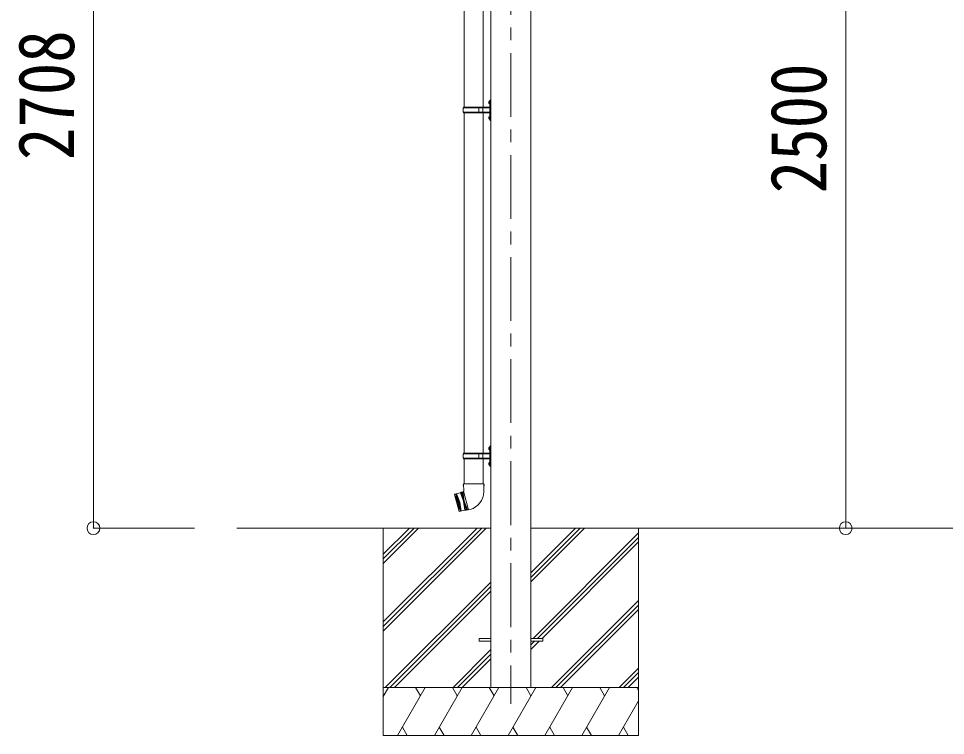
# Model space of a CAD drawing. Units: millimetres at full size, sheet at 1:40. Extents: x -11243 to 11243, y -7760 to 7760.
# Drawn here: x 807 to 3712, y -5367 to -3119 of the extents above; entities that cross this region are included whole.
import ezdxf
from ezdxf.enums import TextEntityAlignment as Align

# ---------------------------------------------------------------- set-up
doc = ezdxf.new("R2010")
doc.units = ezdxf.units.MM
doc.header["$LTSCALE"] = 40
doc.header["$PDMODE"] = 32
doc.header["$PDSIZE"] = 40
doc.linetypes.add('CHAIN1', pattern=[8, 5, -1, 1, -1])
doc.layers.add('0-3_ELV2', color=7, linetype='Continuous', lineweight=9)
doc.layers.add('0-6_OTH_LINE', color=6, linetype='Continuous', lineweight=9)
doc.styles.add('ＭＳ ゴシック', font='')
doc.styles.get('ＭＳ ゴシック').set_extended_font_data('MS Gothic')

msp = doc.modelspace()

# ---------------------------------------------------------------- linework, layer by layer
at = {"layer": '0-3_ELV2', "color": 5, "linetype": 'CHAIN1'}
msp.add_line((2350.21, -1946.82), (2350.21, -5267.26), dxfattribs=at)
at = {"layer": '0-3_ELV2', "color": 4}
for p, q in [((2287.71, -2217.75), (2287.71, -5216.65)), ((2412.71, -2217.75), (2412.71, -5216.65)), ((2250.21, -5062.15), (2287.71, -5062.15)), ((2250.21, -5062.15), (2250.21, -5071.15)), ((2250.21, -5071.15), (2287.71, -5071.15)), ((2412.71, -5062.15), (2450.21, -5062.15)), ((2412.71, -5071.15), (2450.21, -5071.15)), ((2450.21, -5062.15), (2450.21, -5071.15))]:
    msp.add_line(p, q, dxfattribs=at)
at = {"layer": '0-3_ELV2'}
for p, q in [((2203.86, -2434.65), (2203.86, -3396.64)), ((2263.56, -2434.65), (2263.56, -3396.64)), ((2200.71, -3398.65), (2201.71, -3396.65)), ((2200.71, -3412.65), (2200.71, -3398.65)), ((2249.21, -3398.65), (2200.71, -3398.65)), ((2283.21, -3396.65), (2201.71, -3396.65)), ((2249.21, -3414.65), (2249.21, -3396.65)), ((2249.96, -3396.65), (2251.96, -3398.65)), ((2283.21, -3398.65), (2251.96, -3398.65)), ((2262.34, -3398.65), (2260.34, -3396.65)), ((2262.34, -3412.65), (2262.34, -3398.65)), ((2281.41, -3379.5), (2283.46, -3380.5)), ((2282.68, -3377.5), (2283.31, -3377.5)), ((2282.68, -3377.5), (2282.68, -3385.8)), ((2282.68, -3385.8), (2283.31, -3385.8)), ((2283.31, -3377.5), (2283.71, -3377.9)), ((2283.46, -3380.5), (2284.07, -3381.65)), ((2285.71, -3373.15), (2283.71, -3375.15)), ((2283.71, -3375.15), (2283.71, -3436.15)), ((2285.71, -3373.15), (2285.71, -3438.15)), ((2285.71, -3373.15), (2287.71, -3373.15)), ((2287.71, -3438.15), (2287.71, -3373.15)), ((2200.71, -3412.65), (2201.71, -3414.65)), ((2249.21, -3412.65), (2200.71, -3412.65)), ((2201.71, -3414.65), (2283.21, -3414.65)), ((2203.86, -3414.64), (2203.86, -4481.65)), ((2249.96, -3414.65), (2251.96, -3412.65)), ((2283.21, -3412.65), (2251.96, -3412.65)), ((2262.34, -3412.65), (2260.34, -3414.65)), ((2263.56, -3414.64), (2263.56, -4481.65)), ((2281.41, -3427.5), (2283.46, -3428.5)), ((2282.68, -3425.5), (2283.31, -3425.5)), ((2282.68, -3425.5), (2282.68, -3433.8)), ((2283.31, -3425.5), (2283.31, -3433.8)), ((2283.31, -3425.5), (2283.71, -3425.9)), ((2282.68, -3433.8), (2283.31, -3433.8)), ((2283.31, -3433.8), (2283.71, -3433.4)), ((2283.46, -3428.5), (2284.07, -3429.65)), ((2283.71, -3436.15), (2285.71, -3438.15)), ((2287.71, -3438.15), (2285.71, -3438.15)), ((2281.41, -4464.5), (2283.46, -4465.5)), ((2282.68, -4462.5), (2283.31, -4462.5)), ((2282.68, -4462.5), (2282.68, -4470.8)), ((2282.68, -4470.8), (2283.31, -4470.8)), ((2283.31, -4462.5), (2283.71, -4462.9)), ((2283.46, -4465.5), (2284.07, -4466.65)), ((2285.71, -4458.15), (2283.71, -4460.15)), ((2283.71, -4460.15), (2283.71, -4521.15)), ((2285.71, -4458.15), (2285.71, -4523.15)), ((2285.71, -4458.15), (2287.71, -4458.15)), ((2287.71, -4523.15), (2287.71, -4458.15)), ((2200.71, -4483.65), (2201.71, -4481.65)), ((2200.71, -4497.65), (2200.71, -4483.65)), ((2249.21, -4483.65), (2200.71, -4483.65)), ((2200.71, -4497.65), (2201.71, -4499.65)), ((2249.21, -4497.65), (2200.71, -4497.65)), ((2283.21, -4481.65), (2201.71, -4481.65)), ((2201.71, -4499.65), (2283.21, -4499.65)), ((2203.86, -4499.65), (2203.86, -4577.52)), ((2249.21, -4499.65), (2249.21, -4481.65)), ((2249.96, -4481.65), (2251.96, -4483.65)), ((2249.96, -4499.65), (2251.96, -4497.65)), ((2283.21, -4483.65), (2251.96, -4483.65)), ((2283.21, -4497.65), (2251.96, -4497.65)), ((2262.34, -4483.65), (2260.34, -4481.65)), ((2262.34, -4497.65), (2260.34, -4499.65)), ((2262.34, -4497.65), (2262.34, -4483.65)), ((2263.56, -4499.65), (2263.56, -4577.52)), ((2281.41, -4512.5), (2283.46, -4513.5)), ((2282.68, -4510.5), (2283.31, -4510.5)), ((2282.68, -4510.5), (2282.68, -4518.8)), ((2282.68, -4518.8), (2283.31, -4518.8)), ((2283.31, -4510.5), (2283.31, -4518.8)), ((2283.31, -4510.5), (2283.71, -4510.9)), ((2283.31, -4518.8), (2283.71, -4518.4)), ((2283.46, -4513.5), (2284.07, -4514.65)), ((2283.71, -4521.15), (2285.71, -4523.15)), ((2287.71, -4523.15), (2285.71, -4523.15)), ((2202.01, -4577.52), (2200.31, -4582.02)), ((2202.04, -4582.52), (2200.31, -4582.02)), ((2265.41, -4577.52), (2202.01, -4577.52)), ((2202.01, -4577.52), (2202.15, -4600.76)), ((2265.41, -4577.52), (2265.26, -4602.52)), ((2173.43, -4611.04), (2173.78, -4610.43)), ((2173.43, -4611.04), (2187.74, -4664.46)), ((2191.65, -4605.64), (2173.78, -4610.43)), ((2188.35, -4664.81), (2173.78, -4610.43)), ((2177.65, -4609.4), (2192.22, -4663.78)), ((2182.03, -4637.36), (2177.65, -4609.4)), ((2179.58, -4608.88), (2194.15, -4663.26)), ((2189.76, -4635.29), (2179.58, -4608.88)), ((2194.29, -4603.9), (2191.65, -4605.64)), ((2194.29, -4603.9), (2196.22, -4603.38)), ((2209.38, -4660.21), (2194.29, -4603.9)), ((2199.19, -4602.85), (2196.22, -4603.38)), ((2196.22, -4603.38), (2211.31, -4659.7)), ((2202.08, -4602.07), (2199.19, -4602.85)), ((2199.19, -4602.85), (2203.77, -4631.54)), ((2202.15, -4600.76), (2201.76, -4600.86)), ((2201.76, -4600.86), (2217.37, -4659.11)), ((2182.03, -4637.36), (2192.22, -4663.78)), ((2189.76, -4635.29), (2194.15, -4663.26)), ((2214.15, -4658.68), (2203.77, -4631.54)), ((2188.35, -4664.81), (2187.74, -4664.46)), ((2206.22, -4660.02), (2188.35, -4664.81)), ((2209.38, -4660.21), (2206.22, -4660.02)), ((2209.38, -4660.21), (2211.31, -4659.7)), ((2214.15, -4658.68), (2211.31, -4659.7)), ((2217.04, -4657.9), (2214.15, -4658.68)), ((2217.37, -4659.11), (2222.28, -4657.79)), ((1491.38, -4716.65), (2287.71, -4716.65)), ((1950.21, -4716.65), (1950.21, -5366.65)), ((1950.21, -5010.82), (2244.39, -4716.65)), ((1950.21, -5024.97), (2258.53, -4716.65)), ((1950.21, -5039.11), (2272.68, -4716.65)), ((1950.21, -4826.98), (2060.54, -4716.65)), ((1950.21, -4812.84), (2046.4, -4716.65)), ((1950.21, -4798.69), (2032.26, -4716.65)), ((2412.71, -4884.98), (2581.04, -4716.65)), ((2412.71, -4870.84), (2566.9, -4716.65)), ((2412.71, -4856.69), (2552.76, -4716.65)), ((2412.71, -4716.65), (4187.71, -4716.65)), ((2419.39, -5062.15), (2750.21, -4731.33)), ((2750.21, -4716.65), (2750.21, -5366.65)), ((2433.53, -5062.15), (2750.21, -4745.47)), ((2447.67, -5062.15), (2750.21, -4759.61)), ((1956.52, -5216.65), (2287.71, -4885.46)), ((1970.66, -5216.65), (2287.71, -4899.6)), ((1984.81, -5216.65), (2287.71, -4913.74)), ((2477.02, -5216.65), (2750.21, -4943.46)), ((2491.16, -5216.65), (2750.21, -4957.6)), ((2505.31, -5216.65), (2750.21, -4971.74)), ((2412.71, -5097.11), (2438.67, -5071.15)), ((2412.71, -5082.97), (2424.53, -5071.15)), ((2287.71, -5097.59), (2168.65, -5216.65)), ((2182.8, -5216.65), (2287.71, -5111.73)), ((2196.94, -5216.65), (2287.71, -5125.87)), ((2689.15, -5216.65), (2750.21, -5155.59)), ((2703.3, -5216.65), (2750.21, -5169.73)), ((2717.44, -5216.65), (2750.21, -5183.87)), ((2750.21, -5216.65), (1950.21, -5216.65)), ((1950.21, -5244.15), (1966.09, -5216.65)), ((1994.96, -5366.65), (2081.56, -5216.65)), ((2066.56, -5242.63), (2051.56, -5216.65)), ((2110.43, -5366.65), (2197.03, -5216.65)), ((2182.03, -5242.63), (2167.03, -5216.65)), ((2225.9, -5366.65), (2312.5, -5216.65)), ((2297.5, -5242.63), (2282.5, -5216.65)), ((2341.37, -5366.65), (2427.97, -5216.65)), ((2412.97, -5242.63), (2397.97, -5216.65)), ((2456.84, -5366.65), (2543.44, -5216.65)), ((2528.44, -5242.63), (2513.44, -5216.65)), ((2572.31, -5366.65), (2658.91, -5216.65)), ((2628.91, -5216.65), (2643.91, -5242.63)), ((2744.38, -5216.65), (2750.21, -5226.75)), ((2687.78, -5366.65), (2750.21, -5258.51)), ((2009.96, -5340.67), (2024.96, -5366.65)), ((2125.43, -5340.67), (2140.43, -5366.65)), ((2240.9, -5340.67), (2255.9, -5366.65)), ((2356.37, -5340.67), (2371.37, -5366.65)), ((2471.84, -5340.67), (2486.84, -5366.65)), ((2587.31, -5340.67), (2602.31, -5366.65)), ((2702.78, -5340.67), (2717.78, -5366.65)), ((1950.21, -5366.65), (2750.21, -5366.65))]:
    msp.add_line(p, q, dxfattribs=at)
at = {"layer": '0-3_ELV2', "color": 6}
for p, q in [((1041.74, -4716.65), (1357.98, -4716.65)), ((3399.6, -4716.65), (2759.57, -4716.65))]:
    msp.add_line(p, q, dxfattribs=at)
at = {"layer": '0-3_ELV2'}
for points in [[(2281.41, -3383.8), (2283.46, -3382.8), (2284.07, -3381.65)], [(2283.31, -3377.5), (2283.31, -3385.8), (2283.71, -3385.4)], [(2281.41, -3431.8), (2283.46, -3430.8), (2284.07, -3429.65)], [(2281.41, -4468.8), (2283.46, -4467.8), (2284.07, -4466.65)], [(2283.31, -4462.5), (2283.31, -4470.8), (2283.71, -4470.4)], [(2281.41, -4516.8), (2283.46, -4515.8), (2284.07, -4514.65)], [(2265.41, -4577.52), (2266.91, -4582.02), (2265.38, -4582.52)], [(2191.65, -4605.64), (2201.84, -4632.06), (2206.22, -4660.02)]]:
    msp.add_lwpolyline(points, dxfattribs=at)
for centre, radius, start, end in [((2287.01, -3381.65), 6, 136.21765, 223.78235), ((2283.21, -3396.15), 0.5, 270, 0), ((2283.21, -3398.15), 0.5, 270, 0), ((2287.01, -3429.65), 6, 136.21765, 223.78235), ((2283.21, -3413.15), 0.5, 0, 90), ((2283.21, -3415.15), 0.5, 0, 90), ((2287.01, -4466.65), 6, 136.21765, 223.78235), ((2283.21, -4481.15), 0.5, 270, 0), ((2283.21, -4483.15), 0.5, 270, 0), ((2283.21, -4498.15), 0.5, 0, 90), ((2283.21, -4500.15), 0.5, 0, 90), ((2287.01, -4514.65), 6, 136.21765, 223.78235), ((2207.26, -4601.77), 58, 285, 359.65623)]:
    msp.add_arc(centre, radius, start, end, dxfattribs=at)
at = {"layer": '0-3_ELV2', "color": 6}
for p in [(1041.74, -4716.65), (3399.6, -4716.65)]:
    msp.add_point(p, dxfattribs=at)
at = {"layer": '0-6_OTH_LINE'}
for p, q in [((1041.74, -4716.65), (1041.74, -2008.41)), ((3399.6, -2216.65), (3399.6, -4716.65))]:
    msp.add_line(p, q, dxfattribs=at)

# ---------------------------------------------------------------- texts
at = {"layer": '0-3_ELV2', "style": 'ＭＳ ゴシック', "width": 0.85}
for s, p in [('2708', (1033.74, -3562.53)), ('2500', (3391.6, -3666.65))]:
    msp.add_text(s, height=176, rotation=90, dxfattribs=at).set_placement(p, align=Align.BOTTOM_LEFT)

doc.saveas('drawing.dxf')
